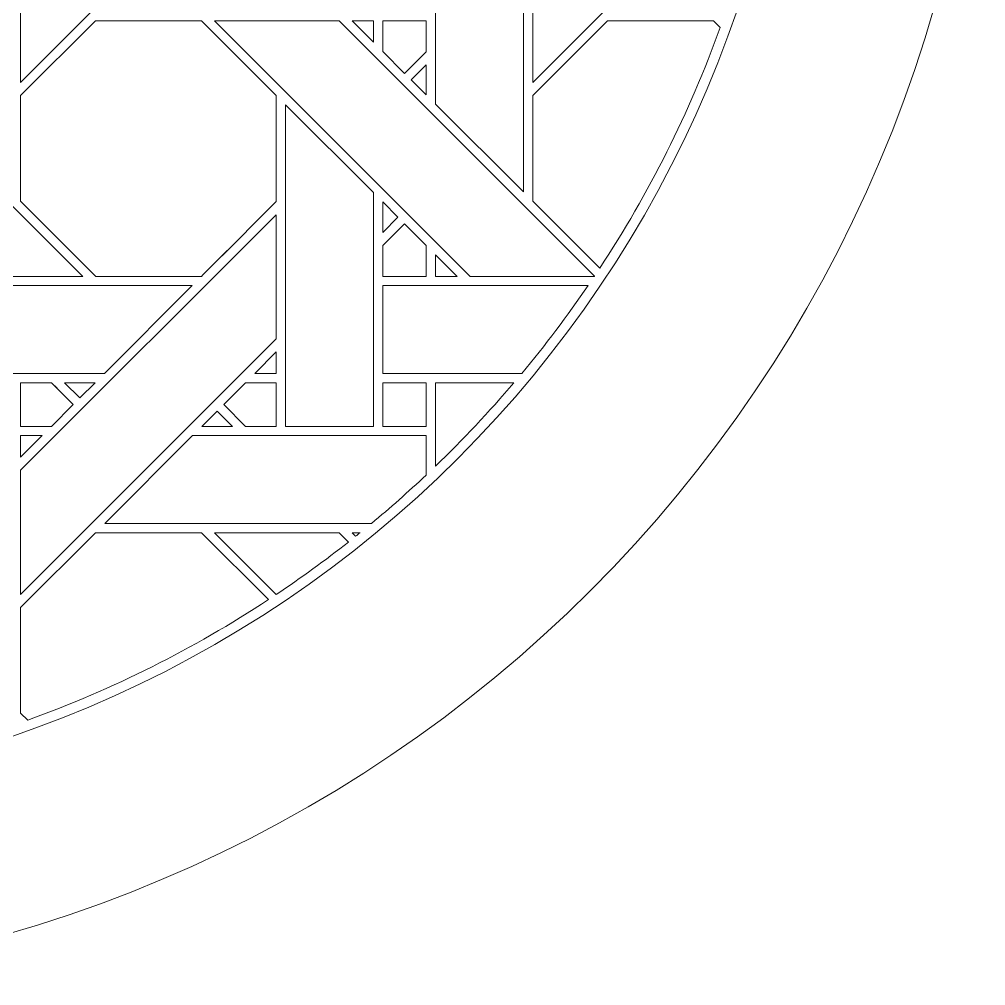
# Model space of a CAD drawing. Header units: inches. Extents: x 9.88 to 14.88, y 6.59 to 11.59.
# Drawn here: x 13.092 to 14.883, y 6.595 to 8.386 of the extents above; entities that cross this region are included whole.
import ezdxf

# ---------------------------------------------------------------- set-up
doc = ezdxf.new("R2010")
doc.units = ezdxf.units.IN
doc.header["$MEASUREMENT"] = 0
doc.layers.add('Design', color=7, linetype='Continuous', lineweight=0)

msp = doc.modelspace()

# ---------------------------------------------------------------- linework, layer by layer
at = {"layer": 'Design'}
for points, knots in [([(12.3829, 11.5948), (11.0021, 11.5948), (9.8829, 10.4755), (9.8829, 9.0948), (9.8829, 7.7141), (11.0021, 6.5948), (12.3829, 6.5948), (13.7636, 6.5948), (14.8829, 7.7141), (14.8829, 9.0948), (14.8829, 10.4755), (13.7636, 11.5948), (12.3829, 11.5948)], [0, 0, 0, 0, 1, 1, 1, 2, 2, 2, 3, 3, 3, 4, 4, 4, 4]), ([(12.3829, 11.2478), (11.1938, 11.2478), (10.2298, 10.2838), (10.2298, 9.0948), (10.2298, 7.9057), (11.1938, 6.9417), (12.3829, 6.9417), (13.5719, 6.9417), (14.5359, 7.9057), (14.5359, 9.0948), (14.5359, 10.2838), (13.5719, 11.2478), (12.3829, 11.2478)], [0, 0, 0, 0, 1, 1, 1, 2, 2, 2, 3, 3, 3, 4, 4, 4, 4]), ([(13.0948, 8.2687), (13.0948, 8.2687), (13.0948, 8.4988), (13.0948, 8.4988), (13.0948, 8.4988), (13.5684, 8.9724), (13.5684, 8.9724), (13.5684, 8.9724), (13.5684, 8.7424), (13.5684, 8.7424), (13.5684, 8.7424), (13.0948, 8.2687), (13.0948, 8.2687)], [0, 0, 0, 0, 1, 1, 1, 2, 2, 2, 3, 3, 3, 4, 4, 4, 4]), ([(14.0435, 8.4988), (14.0435, 8.4988), (14.5133, 8.9686), (14.5133, 8.9686), (14.5082, 8.8799), (14.4976, 8.7926), (14.4819, 8.7072), (14.4819, 8.7072), (14.0435, 8.2687), (14.0435, 8.2687), (14.0435, 8.2687), (14.0435, 8.4988), (14.0435, 8.4988)], [0, 0, 0, 0, 1, 1, 1, 2, 2, 2, 3, 3, 3, 4, 4, 4, 4]), ([(14.0263, 8.6609), (14.0263, 8.6609), (14.0263, 8.0658), (14.0263, 8.0658), (14.0263, 8.0658), (13.8634, 8.2287), (13.8634, 8.2287), (13.8634, 8.2287), (13.8634, 8.6609), (13.8634, 8.6609), (13.8634, 8.6609), (14.0263, 8.6609), (14.0263, 8.6609)], [0, 0, 0, 0, 1, 1, 1, 2, 2, 2, 3, 3, 3, 4, 4, 4, 4]), ([(12.5052, 8.3831), (12.5052, 8.3831), (12.7361, 8.3831), (12.7361, 8.3831), (12.7361, 8.3831), (13.2098, 7.9094), (13.2098, 7.9094), (13.2098, 7.9094), (12.9787, 7.9094), (12.9787, 7.9094), (12.9787, 7.9094), (12.5052, 8.3831), (12.5052, 8.3831)], [0, 0, 0, 0, 1, 1, 1, 2, 2, 2, 3, 3, 3, 4, 4, 4, 4]), ([(13.0948, 8.0487), (13.0948, 8.0487), (13.0948, 8.2443), (13.0948, 8.2443), (13.0948, 8.2443), (13.2335, 8.3831), (13.2335, 8.3831), (13.2335, 8.3831), (13.4297, 8.3831), (13.4297, 8.3831), (13.4297, 8.3831), (13.5684, 8.2443), (13.5684, 8.2443), (13.5684, 8.2443), (13.5684, 8.0481), (13.5684, 8.0481), (13.5506, 8.0302), (13.4387, 7.9184), (13.4297, 7.9094), (13.4297, 7.9094), (13.234, 7.9094), (13.234, 7.9094), (13.234, 7.9094), (13.0948, 8.0487), (13.0948, 8.0487)], [0, 0, 0, 0, 1, 1, 1, 2, 2, 2, 3, 3, 3, 4, 4, 4, 5, 5, 5, 6, 6, 6, 7, 7, 7, 8, 8, 8, 8]), ([(13.0948, 8.0487), (13.0948, 8.0487), (13.0948, 8.2443), (13.0948, 8.2443), (13.0948, 8.2443), (13.2335, 8.3831), (13.2335, 8.3831), (13.2335, 8.3831), (13.4297, 8.3831), (13.4297, 8.3831), (13.4297, 8.3831), (13.5684, 8.2443), (13.5684, 8.2443), (13.5684, 8.2443), (13.5684, 8.0481), (13.5684, 8.0481), (13.5505, 8.0301), (13.4386, 7.9184), (13.4297, 7.9094), (13.4297, 7.9094), (13.234, 7.9094), (13.234, 7.9094), (13.234, 7.9094), (13.0948, 8.0487), (13.0948, 8.0487)], [0, 0, 0, 0, 1, 1, 1, 2, 2, 2, 3, 3, 3, 4, 4, 4, 5, 5, 5, 6, 6, 6, 7, 7, 7, 8, 8, 8, 8]), ([(14.1579, 7.9094), (14.1579, 7.9094), (13.9275, 7.9094), (13.9275, 7.9094), (13.9275, 7.9094), (13.4539, 8.3831), (13.4539, 8.3831), (13.4539, 8.3831), (13.6849, 8.3831), (13.6849, 8.3831), (13.6849, 8.3831), (14.1581, 7.9098), (14.1581, 7.9098), (14.1581, 7.9097), (14.158, 7.9095), (14.1579, 7.9094)], [0, 0, 0, 0, 1, 1, 1, 2, 2, 2, 3, 3, 3, 4, 4, 4, 5, 5, 5, 5]), ([(13.7484, 8.3831), (13.7484, 8.3831), (13.7484, 8.3432), (13.7484, 8.3432), (13.7484, 8.3432), (13.709, 8.3831), (13.709, 8.3831), (13.709, 8.3831), (13.7484, 8.3831), (13.7484, 8.3831)], [0, 0, 0, 0, 1, 1, 1, 2, 2, 2, 3, 3, 3, 3]), ([(13.8459, 8.3831), (13.8459, 8.3831), (13.8459, 8.3255), (13.8459, 8.3255), (13.8459, 8.3255), (13.8059, 8.2855), (13.8059, 8.2855), (13.8059, 8.2855), (13.7656, 8.3259), (13.7656, 8.3259), (13.7656, 8.3259), (13.7656, 8.3831), (13.7656, 8.3831), (13.7656, 8.3831), (13.8459, 8.3831), (13.8459, 8.3831)], [0, 0, 0, 0, 1, 1, 1, 2, 2, 2, 3, 3, 3, 4, 4, 4, 5, 5, 5, 5]), ([(13.8059, 8.2855), (13.8059, 8.2855), (13.7656, 8.3259), (13.7656, 8.3259), (13.7656, 8.3259), (13.7656, 8.3831), (13.7656, 8.3831), (13.7656, 8.3831), (13.8459, 8.3831), (13.8459, 8.3831), (13.8459, 8.3831), (13.8459, 8.3255), (13.8459, 8.3255), (13.8459, 8.3255), (13.8059, 8.2855), (13.8059, 8.2855)], [0, 0, 0, 0, 1, 1, 1, 2, 2, 2, 3, 3, 3, 4, 4, 4, 5, 5, 5, 5]), ([(14.1678, 7.9244), (14.1678, 7.9244), (14.0435, 8.0487), (14.0435, 8.0487), (14.0435, 8.0487), (14.0435, 8.2443), (14.0435, 8.2443), (14.0435, 8.2443), (14.1822, 8.3831), (14.1822, 8.3831), (14.1822, 8.3831), (14.3784, 8.3831), (14.3784, 8.3831), (14.3784, 8.3831), (14.391, 8.3705), (14.391, 8.3705), (14.3339, 8.2122), (14.2587, 8.0628), (14.1678, 7.9244)], [0, 0, 0, 0, 1, 1, 1, 2, 2, 2, 3, 3, 3, 4, 4, 4, 5, 5, 5, 6, 6, 6, 6]), ([(14.1678, 7.9244), (14.1678, 7.9244), (14.0435, 8.0487), (14.0435, 8.0487), (14.0435, 8.0487), (14.0435, 8.2443), (14.0435, 8.2443), (14.0435, 8.2443), (14.1822, 8.3831), (14.1822, 8.3831), (14.1822, 8.3831), (14.3784, 8.3831), (14.3784, 8.3831), (14.3784, 8.3831), (14.391, 8.3705), (14.391, 8.3705), (14.3339, 8.2122), (14.2587, 8.0628), (14.1678, 7.9244)], [0, 0, 0, 0, 1, 1, 1, 2, 2, 2, 3, 3, 3, 4, 4, 4, 5, 5, 5, 6, 6, 6, 6]), ([(13.8459, 8.3012), (13.8459, 8.3012), (13.8459, 8.2461), (13.8459, 8.2461), (13.8459, 8.2461), (13.8181, 8.2735), (13.8181, 8.2735), (13.8181, 8.2735), (13.8459, 8.3012), (13.8459, 8.3012)], [0, 0, 0, 0, 1, 1, 1, 2, 2, 2, 3, 3, 3, 3]), ([(13.7483, 8.0651), (13.7483, 8.0651), (13.7483, 7.6314), (13.7483, 7.6314), (13.7483, 7.6314), (13.5856, 7.6314), (13.5856, 7.6314), (13.5856, 7.6314), (13.5856, 8.2273), (13.5856, 8.2273), (13.5856, 8.2273), (13.7483, 8.0651), (13.7483, 8.0651)], [0, 0, 0, 0, 1, 1, 1, 2, 2, 2, 3, 3, 3, 4, 4, 4, 4]), ([(13.7656, 7.9909), (13.7656, 7.9909), (13.7656, 8.0476), (13.7656, 8.0476), (13.7656, 8.0476), (13.7938, 8.019), (13.7938, 8.019), (13.7938, 8.019), (13.7656, 7.9909), (13.7656, 7.9909)], [0, 0, 0, 0, 1, 1, 1, 2, 2, 2, 3, 3, 3, 3]), ([(13.0948, 7.32), (13.0948, 7.32), (13.0948, 7.5501), (13.0948, 7.5501), (13.0948, 7.5501), (13.5684, 8.0237), (13.5684, 8.0237), (13.5684, 8.0237), (13.5684, 7.7937), (13.5684, 7.7937), (13.5684, 7.7937), (13.0948, 7.32), (13.0948, 7.32)], [0, 0, 0, 0, 1, 1, 1, 2, 2, 2, 3, 3, 3, 4, 4, 4, 4]), ([(13.7656, 7.9092), (13.7656, 7.9092), (13.7656, 7.9665), (13.7656, 7.9665), (13.7656, 7.9665), (13.806, 8.0068), (13.806, 8.0068), (13.806, 8.0068), (13.8463, 7.9665), (13.8463, 7.9665), (13.8463, 7.9665), (13.8463, 7.9092), (13.8463, 7.9092), (13.8463, 7.9092), (13.7656, 7.9092), (13.7656, 7.9092)], [0, 0, 0, 0, 1, 1, 1, 2, 2, 2, 3, 3, 3, 4, 4, 4, 5, 5, 5, 5]), ([(13.806, 8.0068), (13.806, 8.0068), (13.8463, 7.9665), (13.8463, 7.9665), (13.8463, 7.9665), (13.8463, 7.9092), (13.8463, 7.9092), (13.8463, 7.9092), (13.7656, 7.9092), (13.7656, 7.9092), (13.7656, 7.9092), (13.7656, 7.9665), (13.7656, 7.9665), (13.7656, 7.9665), (13.806, 8.0068), (13.806, 8.0068)], [0, 0, 0, 0, 1, 1, 1, 2, 2, 2, 3, 3, 3, 4, 4, 4, 5, 5, 5, 5]), ([(13.9033, 7.9094), (13.9033, 7.9094), (13.8635, 7.9094), (13.8635, 7.9094), (13.8635, 7.9094), (13.8635, 7.9492), (13.8635, 7.9492), (13.8635, 7.9492), (13.9033, 7.9094), (13.9033, 7.9094)], [0, 0, 0, 0, 1, 1, 1, 2, 2, 2, 3, 3, 3, 3]), ([(12.8169, 7.7295), (12.8169, 7.7295), (12.8169, 7.8922), (12.8169, 7.8922), (12.8169, 7.8922), (13.4126, 7.8922), (13.4126, 7.8922), (13.4126, 7.8922), (13.2499, 7.7295), (13.2499, 7.7295), (13.2499, 7.7295), (12.8169, 7.7295), (12.8169, 7.7295)], [0, 0, 0, 0, 1, 1, 1, 2, 2, 2, 3, 3, 3, 4, 4, 4, 4]), ([(13.7656, 7.7295), (13.7656, 7.7295), (13.7656, 7.8922), (13.7656, 7.8922), (13.7656, 7.8922), (14.1462, 7.8922), (14.1462, 7.8922), (14.1078, 7.836), (14.0668, 7.7817), (14.0233, 7.7295), (14.0233, 7.7295), (13.7656, 7.7295), (13.7656, 7.7295)], [0, 0, 0, 0, 1, 1, 1, 2, 2, 2, 3, 3, 3, 4, 4, 4, 4]), ([(13.5287, 7.7295), (13.5287, 7.7295), (13.5684, 7.7693), (13.5684, 7.7693), (13.5684, 7.7693), (13.5684, 7.7295), (13.5684, 7.7295), (13.5684, 7.7295), (13.5287, 7.7295), (13.5287, 7.7295)], [0, 0, 0, 0, 1, 1, 1, 2, 2, 2, 3, 3, 3, 3]), ([(13.0948, 7.7122), (13.0948, 7.7122), (13.1518, 7.7122), (13.1518, 7.7122), (13.157, 7.7071), (13.1877, 7.6763), (13.1922, 7.6719), (13.1922, 7.6719), (13.1517, 7.6314), (13.1517, 7.6314), (13.1517, 7.6314), (13.0948, 7.6314), (13.0948, 7.6314), (13.0948, 7.6314), (13.0948, 7.7122), (13.0948, 7.7122)], [0, 0, 0, 0, 1, 1, 1, 2, 2, 2, 3, 3, 3, 4, 4, 4, 5, 5, 5, 5]), ([(13.0948, 7.7122), (13.0948, 7.7122), (13.1518, 7.7122), (13.1518, 7.7122), (13.1574, 7.7066), (13.1922, 7.6719), (13.1922, 7.6719), (13.1922, 7.6719), (13.1517, 7.6314), (13.1517, 7.6314), (13.1517, 7.6314), (13.0948, 7.6314), (13.0948, 7.6314), (13.0948, 7.6314), (13.0948, 7.7122), (13.0948, 7.7122)], [0, 0, 0, 0, 1, 1, 1, 2, 2, 2, 3, 3, 3, 4, 4, 4, 5, 5, 5, 5]), ([(13.2326, 7.7122), (13.2326, 7.7122), (13.2044, 7.684), (13.2044, 7.684), (13.2044, 7.684), (13.1762, 7.7122), (13.1762, 7.7122), (13.1762, 7.7122), (13.2326, 7.7122), (13.2326, 7.7122)], [0, 0, 0, 0, 1, 1, 1, 2, 2, 2, 3, 3, 3, 3]), ([(13.5114, 7.7122), (13.5114, 7.7122), (13.5684, 7.7122), (13.5684, 7.7122), (13.5684, 7.7122), (13.5684, 7.6314), (13.5684, 7.6314), (13.5684, 7.6314), (13.5113, 7.6314), (13.5113, 7.6314), (13.5113, 7.6314), (13.471, 7.6718), (13.471, 7.6718), (13.471, 7.6718), (13.5114, 7.7122), (13.5114, 7.7122)], [0, 0, 0, 0, 1, 1, 1, 2, 2, 2, 3, 3, 3, 4, 4, 4, 5, 5, 5, 5]), ([(13.471, 7.6718), (13.471, 7.6718), (13.5114, 7.7122), (13.5114, 7.7122), (13.5114, 7.7122), (13.5684, 7.7122), (13.5684, 7.7122), (13.5684, 7.7122), (13.5684, 7.6314), (13.5684, 7.6314), (13.5684, 7.6314), (13.5113, 7.6314), (13.5113, 7.6314), (13.5113, 7.6314), (13.471, 7.6718), (13.471, 7.6718)], [0, 0, 0, 0, 1, 1, 1, 2, 2, 2, 3, 3, 3, 4, 4, 4, 5, 5, 5, 5]), ([(13.8459, 7.7122), (13.8459, 7.7122), (13.8459, 7.6314), (13.8459, 7.6314), (13.8459, 7.6314), (13.7656, 7.6314), (13.7656, 7.6314), (13.7656, 7.6314), (13.7656, 7.7122), (13.7656, 7.7122), (13.7656, 7.7122), (13.8459, 7.7122), (13.8459, 7.7122)], [0, 0, 0, 0, 1, 1, 1, 2, 2, 2, 3, 3, 3, 4, 4, 4, 4]), ([(13.8459, 7.7122), (13.8459, 7.7122), (13.8459, 7.6314), (13.8459, 7.6314), (13.8459, 7.6314), (13.7656, 7.6314), (13.7656, 7.6314), (13.7656, 7.6314), (13.7656, 7.7122), (13.7656, 7.7122), (13.7656, 7.7122), (13.8459, 7.7122), (13.8459, 7.7122)], [0, 0, 0, 0, 1, 1, 1, 2, 2, 2, 3, 3, 3, 4, 4, 4, 4]), ([(13.8634, 7.5576), (13.8634, 7.5576), (13.8634, 7.7122), (13.8634, 7.7122), (13.8634, 7.7122), (14.0087, 7.7122), (14.0087, 7.7122), (13.9628, 7.6583), (13.9144, 7.6067), (13.8634, 7.5576)], [0, 0, 0, 0, 1, 1, 1, 2, 2, 2, 3, 3, 3, 3]), ([(13.4871, 7.6314), (13.4871, 7.6314), (13.4306, 7.6314), (13.4306, 7.6314), (13.4306, 7.6314), (13.4589, 7.6597), (13.4589, 7.6597), (13.4589, 7.6597), (13.4871, 7.6314), (13.4871, 7.6314)], [0, 0, 0, 0, 1, 1, 1, 2, 2, 2, 3, 3, 3, 3]), ([(13.1346, 7.6143), (13.1346, 7.6143), (13.0948, 7.5745), (13.0948, 7.5745), (13.0948, 7.5745), (13.0948, 7.6143), (13.0948, 7.6143), (13.0948, 7.6143), (13.1346, 7.6143), (13.1346, 7.6143)], [0, 0, 0, 0, 1, 1, 1, 2, 2, 2, 3, 3, 3, 3]), ([(13.8459, 7.541), (13.8131, 7.5101), (13.7794, 7.4802), (13.7448, 7.4515), (13.7448, 7.4515), (13.2506, 7.4515), (13.2506, 7.4515), (13.2506, 7.4515), (13.4135, 7.6143), (13.4135, 7.6143), (13.4135, 7.6143), (13.8459, 7.6143), (13.8459, 7.6143), (13.8459, 7.6143), (13.8459, 7.541), (13.8459, 7.541)], [0, 0, 0, 0, 1, 1, 1, 2, 2, 2, 3, 3, 3, 4, 4, 4, 5, 5, 5, 5]), ([(13.1078, 7.0869), (13.1078, 7.0869), (13.0948, 7.0999), (13.0948, 7.0999), (13.0948, 7.0999), (13.0948, 7.2956), (13.0948, 7.2956), (13.0948, 7.2956), (13.2335, 7.4343), (13.2335, 7.4343), (13.2335, 7.4343), (13.4297, 7.4343), (13.4297, 7.4343), (13.4297, 7.4343), (13.5538, 7.3102), (13.5538, 7.3102), (13.4155, 7.2193), (13.266, 7.144), (13.1078, 7.0869)], [0, 0, 0, 0, 1, 1, 1, 2, 2, 2, 3, 3, 3, 4, 4, 4, 5, 5, 5, 6, 6, 6, 6]), ([(13.1078, 7.0869), (13.1078, 7.0869), (13.0948, 7.0999), (13.0948, 7.0999), (13.0948, 7.0999), (13.0948, 7.2956), (13.0948, 7.2956), (13.0948, 7.2956), (13.2335, 7.4343), (13.2335, 7.4343), (13.2335, 7.4343), (13.4297, 7.4343), (13.4297, 7.4343), (13.4297, 7.4343), (13.5538, 7.3102), (13.5538, 7.3102), (13.4155, 7.2193), (13.266, 7.144), (13.1078, 7.0869)], [0, 0, 0, 0, 1, 1, 1, 2, 2, 2, 3, 3, 3, 4, 4, 4, 5, 5, 5, 6, 6, 6, 6]), ([(13.4539, 7.4343), (13.4539, 7.4343), (13.6849, 7.4343), (13.6849, 7.4343), (13.6849, 7.4343), (13.7022, 7.417), (13.7022, 7.417), (13.6589, 7.3829), (13.6143, 7.3506), (13.5684, 7.3198), (13.5684, 7.3198), (13.4539, 7.4343), (13.4539, 7.4343)], [0, 0, 0, 0, 1, 1, 1, 2, 2, 2, 3, 3, 3, 4, 4, 4, 4]), ([(13.709, 7.4343), (13.709, 7.4343), (13.7237, 7.4343), (13.7237, 7.4343), (13.721, 7.4321), (13.7183, 7.4299), (13.7155, 7.4277), (13.7155, 7.4277), (13.709, 7.4343), (13.709, 7.4343)], [0, 0, 0, 0, 1, 1, 1, 2, 2, 2, 3, 3, 3, 3])]:
    msp.add_open_spline(points, degree=3, knots=knots, dxfattribs=at)

doc.saveas('drawing.dxf')
